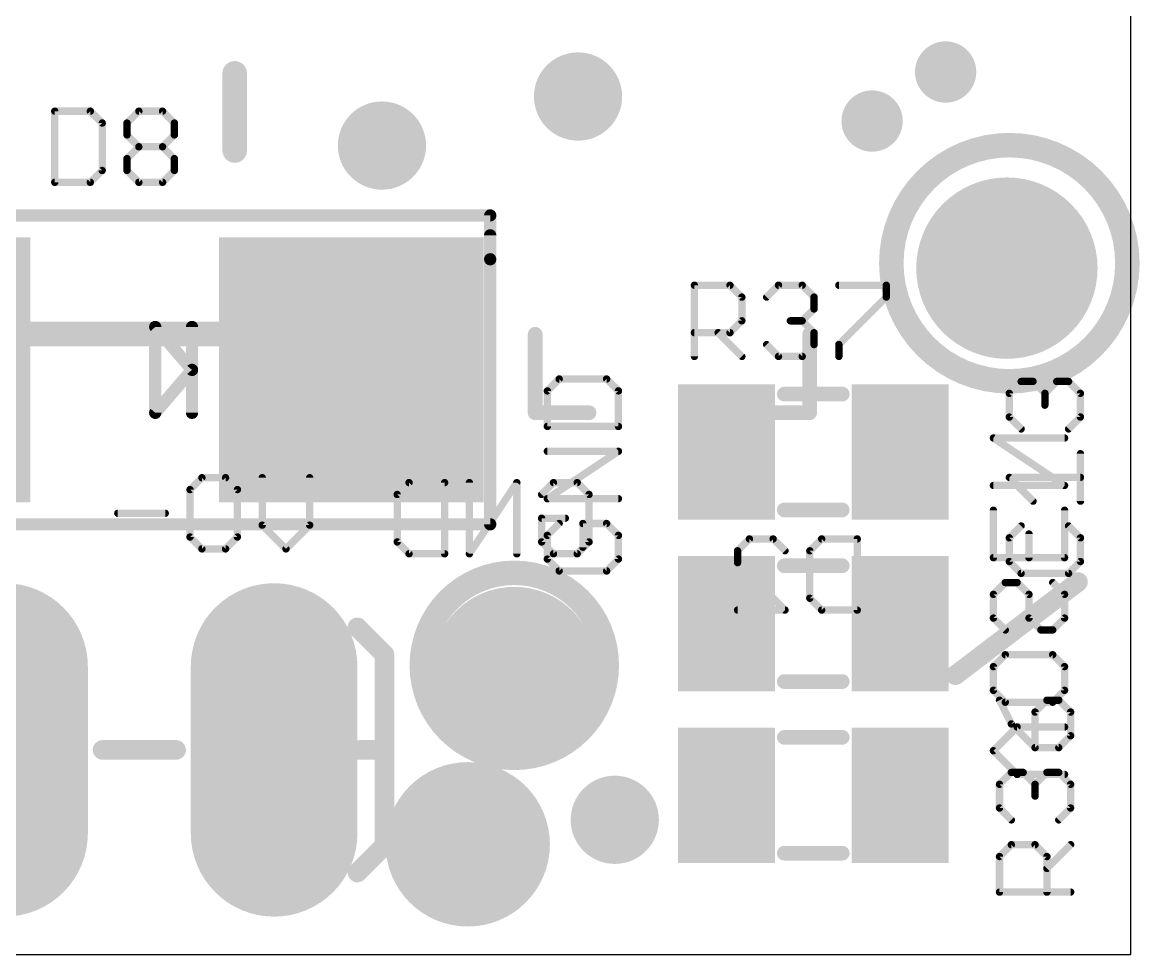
# Model space of a CAD drawing. Extents: x 0 to 96, y -11 to 42.
# Drawn here: x 17.86 to 29.44, y 0 to 9.66 of the extents above; entities that cross this region are included whole.
import ezdxf

# ---------------------------------------------------------------- set-up
doc = ezdxf.new("R2010")
doc.units = 0
for name, color, linetype in [('17', 82, 'CONTINUOUS'), ('18', 82, 'CONTINUOUS'), ('20', 7, 'CONTINUOUS'), ('21', 253, 'CONTINUOUS'), ('22', 253, 'CONTINUOUS'), ('29', 253, 'CONTINUOUS')]:
    doc.layers.add(name, color=color, linetype=linetype)

# ---------------------------------------------------------------- blocks, each defined once
blk = doc.blocks.new('RECT')
blk.add_solid([(-0.5, -0.5), (0.5, -0.5), (-0.5, 0.5), (0.5, 0.5)])
blk = doc.blocks.new('LONGP100')
at = {"const_width": 1}
blk.add_lwpolyline([(-0.5, 0), (0.5, 0)], dxfattribs=at)
at = {"const_width": 0.5}
for points in [[(-0.5, 0.25, 1), (-0.5, -0.25)], [(0.5, -0.25, 1), (0.5, 0.25)]]:
    blk.add_lwpolyline(points, format="xyb", dxfattribs=at)
blk = doc.blocks.new('ROUNDP')
at = {"const_width": 0.5}
blk.add_lwpolyline([(0, -0.25, 1), (0, 0.25, 1), (0, -0.25)], format="xyb", dxfattribs=at)
blk = doc.blocks.new('ROUNDV')
at = {"const_width": 0.5}
blk.add_lwpolyline([(0, -0.25, 1), (0, 0.25, 1), (0, -0.25)], format="xyb", dxfattribs=at)

msp = doc.modelspace()

# ---------------------------------------------------------------- linework, layer by layer
at = {"layer": '20'}
for p, q in [((29.35, 0), (29.35, 10)), ((0, 0), (29.35, 0))]:
    msp.add_line(p, q, dxfattribs=at)
at = {"layer": '21'}
for points, const_width in [([(18.1991, 8.7573, 1), (18.1991, 8.7192)], 0.0381), ([(18.2182, 8.7382, 1), (18.1801, 8.7382)], 0.0381), ([(18.5812, 8.7517, 1), (18.5542, 8.7248)], 0.0381), ([(18.5677, 8.7192, 1), (18.5677, 8.7573)], 0.0381), ([(19.0704, 8.7573, 1), (19.0704, 8.7192)], 0.0381), ([(19.0839, 8.7248, 1), (19.0569, 8.7517)], 0.0381), ([(19.3296, 8.7517, 1), (19.3027, 8.7248)], 0.0381), ([(19.3161, 8.7192, 1), (19.3161, 8.7573)], 0.0381), ([(18.7096, 8.6154, 1), (18.6715, 8.6154)], 0.0381), ([(18.6771, 8.6019, 1), (18.7041, 8.6288)], 0.0381), ([(18.9666, 8.6154, 1), (18.9285, 8.6154)], 0.0381), ([(18.934, 8.6288, 1), (18.961, 8.6019)], 0.0381), ([(19.4581, 8.6154, 1), (19.42, 8.6154)], 0.0381), ([(19.4255, 8.6019, 1), (19.4525, 8.6288)], 0.0381), ([(18.961, 8.506, 1), (18.934, 8.479)], 0.0381), ([(18.9285, 8.4925, 1), (18.9666, 8.4925)], 0.0381), ([(19.42, 8.4925, 1), (19.4581, 8.4925)], 0.0381), ([(19.4525, 8.479, 1), (19.4255, 8.506)], 0.0381), ([(19.0704, 8.3887, 1), (19.0704, 8.3506)], 0.0381), ([(19.0839, 8.3561, 1), (19.0569, 8.3831)], 0.0381), ([(19.0569, 8.3561, 1), (19.0839, 8.3831)], 0.0381), ([(19.3296, 8.3831, 1), (19.3027, 8.3561)], 0.0381), ([(19.3027, 8.3831, 1), (19.3296, 8.3561)], 0.0381), ([(19.3161, 8.3506, 1), (19.3161, 8.3887)], 0.0381), ([(18.9666, 8.2467, 1), (18.9285, 8.2467)], 0.0381), ([(18.934, 8.2602, 1), (18.961, 8.2333)], 0.0381), ([(19.4581, 8.2467, 1), (19.42, 8.2467)], 0.0381), ([(19.4255, 8.2333, 1), (19.4525, 8.2602)], 0.0381), ([(18.6715, 8.1239, 1), (18.7096, 8.1239)], 0.0381), ([(18.7041, 8.1104, 1), (18.6771, 8.1373)], 0.0381), ([(18.961, 8.1373, 1), (18.934, 8.1104)], 0.0381), ([(18.9285, 8.1239, 1), (18.9666, 8.1239)], 0.0381), ([(19.42, 8.1239, 1), (19.4581, 8.1239)], 0.0381), ([(19.4525, 8.1104, 1), (19.4255, 8.1373)], 0.0381), ([(18.1991, 8.0201, 1), (18.1991, 7.982)], 0.0381), ([(18.1801, 8.001, 1), (18.2182, 8.001)], 0.0381), ([(18.5542, 8.0145, 1), (18.5812, 7.9875)], 0.0381), ([(18.5677, 7.982, 1), (18.5677, 8.0201)], 0.0381), ([(19.0704, 8.0201, 1), (19.0704, 7.982)], 0.0381), ([(19.0569, 7.9875, 1), (19.0839, 8.0145)], 0.0381), ([(19.3027, 8.0145, 1), (19.3296, 7.9875)], 0.0381), ([(19.3161, 7.982, 1), (19.3161, 8.0201)], 0.0381), ([(22.7437, 7.6579, 1), (22.6803, 7.6579)], 0.0635), ([(22.712, 7.6262, 1), (22.712, 7.6897)], 0.0635), ([(22.7437, 7.4519, 1), (22.6803, 7.4519)], 0.0635), ([(22.7437, 7.2039, 1), (22.6803, 7.2039)], 0.0635), ([(22.6803, 7.2039, 1), (22.7437, 7.2039)], 0.0635), ([(22.6803, 7.2039, 1), (22.7437, 7.2039)], 0.0635), ([(24.8476, 6.9348, 1), (24.8095, 6.9348)], 0.0381), ([(24.8285, 6.9539, 1), (24.8285, 6.9158)], 0.0381), ([(25.2106, 6.9483, 1), (25.1836, 6.9214)], 0.0381), ([(25.1971, 6.9158, 1), (25.1971, 6.9539)], 0.0381), ([(25.6998, 6.9539, 1), (25.6998, 6.9158)], 0.0381), ([(25.7133, 6.9214, 1), (25.6863, 6.9483)], 0.0381), ([(25.959, 6.9483, 1), (25.9321, 6.9214)], 0.0381), ([(25.9455, 6.9158, 1), (25.9455, 6.9539)], 0.0381), ([(26.3253, 6.9539, 1), (26.3253, 6.9158)], 0.0381), ([(26.8359, 6.9348, 1), (26.7978, 6.9348)], 0.0381), ([(26.8168, 6.9158, 1), (26.8168, 6.9539)], 0.0381), ([(25.339, 6.812, 1), (25.3009, 6.812)], 0.0381), ([(25.3065, 6.7985, 1), (25.3335, 6.8254)], 0.0381), ([(25.5634, 6.8254, 1), (25.5904, 6.7985)], 0.0381), ([(26.0875, 6.812, 1), (26.0494, 6.812)], 0.0381), ([(26.0549, 6.7985, 1), (26.0819, 6.8254)], 0.0381), ([(26.8303, 6.7985, 1), (26.8033, 6.8254)], 0.0381), ([(26.0819, 6.6756, 1), (26.0549, 6.7026)], 0.0381), ([(26.7978, 6.812, 1), (26.8359, 6.812)], 0.0381), ([(25.3335, 6.5527, 1), (25.3065, 6.5797)], 0.0381), ([(25.8227, 6.5853, 1), (25.8227, 6.5472)], 0.0381), ([(25.959, 6.5797, 1), (25.9321, 6.5527)], 0.0381), ([(25.9455, 6.5472, 1), (25.9455, 6.5853)], 0.0381), ([(26.0494, 6.6891, 1), (26.0875, 6.6891)], 0.0381), ([(19.2646, 6.5231, 1), (19.2164, 6.4817)], 0.0635), ([(19.2722, 6.5024, 1), (19.2088, 6.5024)], 0.0635), ([(19.6532, 6.5024, 1), (19.5898, 6.5024)], 0.0635), ([(25.3009, 6.5662, 1), (25.339, 6.5662)], 0.0381), ([(25.9321, 6.5797, 1), (25.959, 6.5527)], 0.0381), ([(24.8285, 6.4624, 1), (24.8285, 6.4243)], 0.0381), ([(25.0877, 6.4568, 1), (25.0608, 6.4299)], 0.0381), ([(25.1836, 6.4568, 1), (25.2106, 6.4299)], 0.0381), ([(25.1971, 6.4243, 1), (25.1971, 6.4624)], 0.0381), ([(26.0875, 6.4433, 1), (26.0494, 6.4433)], 0.0381), ([(26.0549, 6.4299, 1), (26.0819, 6.4568)], 0.0381), ([(25.5904, 6.3339, 1), (25.5634, 6.307)], 0.0381), ([(26.0494, 6.3205, 1), (26.0875, 6.3205)], 0.0381), ([(26.0819, 6.307, 1), (26.0549, 6.3339)], 0.0381), ([(26.3444, 6.3205, 1), (26.3063, 6.3205)], 0.0381), ([(26.3119, 6.3339, 1), (26.3388, 6.307)], 0.0381), ([(24.8095, 6.1976, 1), (24.8476, 6.1976)], 0.0381), ([(25.3065, 6.1841, 1), (25.3335, 6.2111)], 0.0381), ([(25.6998, 6.2167, 1), (25.6998, 6.1786)], 0.0381), ([(25.6863, 6.1841, 1), (25.7133, 6.2111)], 0.0381), ([(25.9321, 6.2111, 1), (25.959, 6.1841)], 0.0381), ([(25.9455, 6.1786, 1), (25.9455, 6.2167)], 0.0381), ([(26.3063, 6.1976, 1), (26.3444, 6.1976)], 0.0381), ([(19.6456, 6.0372, 1), (19.5974, 6.0786)], 0.0635), ([(19.5974, 6.0372, 1), (19.6456, 6.0786)], 0.0635), ([(23.4267, 5.9825, 1), (23.4267, 5.9444)], 0.0381), ([(23.4402, 5.9499, 1), (23.4133, 5.9769)], 0.0381), ([(23.9317, 5.9769, 1), (23.9048, 5.9499)], 0.0381), ([(23.9182, 5.9444, 1), (23.9182, 5.9825)], 0.0381), ([(28.2146, 5.9571, 1), (28.2146, 5.919)], 0.0381), ([(28.2281, 5.9245, 1), (28.2012, 5.9515)], 0.0381), ([(28.351, 5.9515, 1), (28.324, 5.9245)], 0.0381), ([(28.3375, 5.919, 1), (28.3375, 5.9571)], 0.0381), ([(28.5833, 5.9571, 1), (28.5833, 5.919)], 0.0381), ([(28.5967, 5.9245, 1), (28.5698, 5.9515)], 0.0381), ([(28.7196, 5.9515, 1), (28.6927, 5.9245)], 0.0381), ([(28.7061, 5.919, 1), (28.7061, 5.9571)], 0.0381), ([(23.3229, 5.8405, 1), (23.2848, 5.8405)], 0.0381), ([(23.2904, 5.854, 1), (23.3173, 5.8271)], 0.0381), ([(24.0602, 5.8405, 1), (24.0221, 5.8405)], 0.0381), ([(24.0276, 5.8271, 1), (24.0546, 5.854)], 0.0381), ([(25.7604, 5.8451, 1), (25.7604, 5.7689)], 0.0762), ([(26.3604, 5.7689, 1), (26.3604, 5.8451)], 0.0762), ([(28.1108, 5.8151, 1), (28.0727, 5.8151)], 0.0381), ([(28.0783, 5.8286, 1), (28.1052, 5.8017)], 0.0381), ([(28.4794, 5.8151, 1), (28.4413, 5.8151)], 0.0381), ([(28.4469, 5.8286, 1), (28.4739, 5.8017)], 0.0381), ([(28.4469, 5.8017, 1), (28.4739, 5.8286)], 0.0381), ([(28.8481, 5.8151, 1), (28.81, 5.8151)], 0.0381), ([(28.8155, 5.8017, 1), (28.8425, 5.8286)], 0.0381), ([(28.4413, 5.6923, 1), (28.4794, 5.6923)], 0.0381), ([(19.2164, 5.6341, 1), (19.2646, 5.5927)], 0.0635), ([(19.2088, 5.6134, 1), (19.2722, 5.6134)], 0.0635), ([(19.5898, 5.6134, 1), (19.6532, 5.6134)], 0.0635), ([(28.1052, 5.5829, 1), (28.0783, 5.5559)], 0.0381), ([(28.0727, 5.5694, 1), (28.1108, 5.5694)], 0.0381), ([(28.81, 5.5694, 1), (28.8481, 5.5694)], 0.0381), ([(28.8425, 5.5559, 1), (28.8155, 5.5829)], 0.0381), ([(23.3039, 5.491, 1), (23.3039, 5.4529)], 0.0381), ([(23.2848, 5.4719, 1), (23.3229, 5.4719)], 0.0381), ([(24.0221, 5.4719, 1), (24.0602, 5.4719)], 0.0381), ([(24.0411, 5.4529, 1), (24.0411, 5.491)], 0.0381), ([(28.2012, 5.4331, 1), (28.2281, 5.46)], 0.0381), ([(28.6927, 5.46, 1), (28.7196, 5.4331)], 0.0381), ([(23.3039, 5.234, 1), (23.3039, 5.1959)], 0.0381), ([(24.0517, 5.1991, 1), (24.0305, 5.2309)], 0.0381), ([(24.0411, 5.1959, 1), (24.0411, 5.234)], 0.0381), ([(28.8481, 5.1896, 1), (28.81, 5.1896)], 0.0381), ([(28.0918, 4.9629, 1), (28.0918, 4.9248)], 0.0381), ([(28.1052, 4.9573, 1), (28.0783, 4.9304)], 0.0381), ([(28.829, 4.9248, 1), (28.829, 4.9629)], 0.0381), ([(23.3039, 4.7426, 1), (23.3039, 4.7045)], 0.0381), ([(23.2933, 4.7394, 1), (23.3144, 4.7077)], 0.0381), ([(24.0411, 4.7045, 1), (24.0411, 4.7426)], 0.0381), ([(25.7604, 4.6451, 1), (25.7604, 4.5689)], 0.0762), ([(26.3604, 4.5689, 1), (26.3604, 4.6451)], 0.0762), ([(28.324, 4.6846, 1), (28.351, 4.7116)], 0.0381), ([(28.81, 4.6981, 1), (28.8481, 4.6981)], 0.0381), ([(22.712, 4.4262, 1), (22.712, 4.4897)], 0.0635), ([(22.6803, 4.4579, 1), (22.7437, 4.4579)], 0.0635), ([(23.4402, 4.4531, 1), (23.4133, 4.4801)], 0.0381), ([(23.6915, 4.4666, 1), (23.6534, 4.4666)], 0.0381), ([(23.6725, 4.4856, 1), (23.6725, 4.4475)], 0.0381), ([(23.9317, 4.4801, 1), (23.9048, 4.4531)], 0.0381), ([(23.9182, 4.4475, 1), (23.9182, 4.4856)], 0.0381), ([(28.2281, 4.4277, 1), (28.2012, 4.4547)], 0.0381), ([(28.7196, 4.4547, 1), (28.6927, 4.4277)], 0.0381), ([(23.2904, 4.3572, 1), (23.3173, 4.3302)], 0.0381), ([(23.3229, 4.3437, 1), (23.2848, 4.3437)], 0.0381), ([(24.0602, 4.3437, 1), (24.0221, 4.3437)], 0.0381), ([(24.0276, 4.3302, 1), (24.0546, 4.3572)], 0.0381), ([(28.0783, 4.3318, 1), (28.1052, 4.3048)], 0.0381), ([(28.1108, 4.3183, 1), (28.0727, 4.3183)], 0.0381), ([(28.8481, 4.3183, 1), (28.81, 4.3183)], 0.0381), ([(28.8155, 4.3048, 1), (28.8425, 4.3318)], 0.0381), ([(23.6534, 4.2208, 1), (23.6915, 4.2208)], 0.0381), ([(23.3173, 4.1114, 1), (23.2904, 4.0845)], 0.0381), ([(23.2848, 4.098, 1), (23.3229, 4.098)], 0.0381), ([(24.0221, 4.098, 1), (24.0602, 4.098)], 0.0381), ([(24.0546, 4.0845, 1), (24.0276, 4.1114)], 0.0381), ([(25.7604, 4.0671, 1), (25.7604, 3.9909)], 0.0762), ([(26.3604, 3.9909, 1), (26.3604, 4.0671)], 0.0762), ([(28.1052, 4.086, 1), (28.0783, 4.0591)], 0.0381), ([(28.0727, 4.0726, 1), (28.1108, 4.0726)], 0.0381), ([(28.81, 4.0726, 1), (28.8481, 4.0726)], 0.0381), ([(28.8425, 4.0591, 1), (28.8155, 4.086)], 0.0381), ([(23.4267, 3.9942, 1), (23.4267, 3.9561)], 0.0381), ([(23.4133, 3.9616, 1), (23.4402, 3.9886)], 0.0381), ([(23.9048, 3.9886, 1), (23.9317, 3.9616)], 0.0381), ([(23.9182, 3.9561, 1), (23.9182, 3.9942)], 0.0381), ([(28.2146, 3.9688, 1), (28.2146, 3.9306)], 0.0381), ([(28.2012, 3.9362, 1), (28.2281, 3.9632)], 0.0381), ([(28.6927, 3.9632, 1), (28.7196, 3.9362)], 0.0381), ([(28.7061, 3.9306, 1), (28.7061, 3.9688)], 0.0381), ([(28.8343, 3.8204, 1), (28.7729, 3.9012)], 0.1016), ([(21.3719, 3.4268, 1), (21.3001, 3.355)], 0.1016), ([(21.6662, 3.1115, 1), (21.5646, 3.1115)], 0.1016), ([(21.5795, 3.0756, 1), (21.6513, 3.1474)], 0.1016), ([(25.7604, 2.8671, 1), (25.7604, 2.7909)], 0.0762), ([(26.3604, 2.7909, 1), (26.3604, 2.8671)], 0.0762), ([(27.5029, 2.936, 1), (27.5643, 2.8552)], 0.1016), ([(28.0072, 2.6445, 1), (27.9731, 2.6275)], 0.0381), ([(28.4817, 2.6551, 1), (28.4817, 2.617)], 0.0381), ([(28.4951, 2.6225, 1), (28.4682, 2.6495)], 0.0381), ([(28.618, 2.6495, 1), (28.5911, 2.6225)], 0.0381), ([(28.6045, 2.617, 1), (28.6045, 2.6551)], 0.0381), ([(28.3778, 2.5131, 1), (28.3397, 2.5131)], 0.0381), ([(28.7465, 2.5131, 1), (28.7084, 2.5131)], 0.0381), ([(28.3453, 2.5266, 1), (28.3723, 2.4997)], 0.0381), ([(28.7139, 2.4997, 1), (28.7409, 2.5266)], 0.0381), ([(25.7604, 2.2891, 1), (25.7604, 2.2129)], 0.0762), ([(26.3604, 2.2129, 1), (26.3604, 2.2891)], 0.0762), ([(28.1265, 2.4037, 1), (28.0996, 2.3768)], 0.0381), ([(28.096, 2.3818, 1), (28.1301, 2.3988)], 0.0381), ([(18.6944, 2.1717, 1), (18.6944, 2.0701)], 0.1016), ([(19.4564, 2.0701, 1), (19.4564, 2.1717)], 0.1016), ([(21.3614, 2.1717, 1), (21.3614, 2.0701)], 0.1016), ([(21.6662, 2.1209, 1), (21.5646, 2.1209)], 0.1016), ([(21.6154, 2.0701, 1), (21.6154, 2.1717)], 0.1016), ([(28.7084, 2.2674, 1), (28.7465, 2.2674)], 0.0381), ([(28.7409, 2.2539, 1), (28.7139, 2.2809)], 0.0381), ([(21.5646, 2.1209, 1), (21.6662, 2.1209)], 0.1016), ([(28.3588, 2.1636, 1), (28.3588, 2.1255)], 0.0381), ([(28.3397, 2.1445, 1), (28.3778, 2.1445)], 0.0381), ([(28.3453, 2.1311, 1), (28.3723, 2.158)], 0.0381), ([(28.5911, 2.158, 1), (28.618, 2.1311)], 0.0381), ([(28.6045, 2.1255, 1), (28.6045, 2.1636)], 0.0381), ([(28.113, 1.9067, 1), (28.113, 1.8686)], 0.0381), ([(28.1265, 1.8741, 1), (28.0996, 1.9011)], 0.0381), ([(28.2494, 1.9011, 1), (28.2224, 1.8741)], 0.0381), ([(28.2359, 1.8686, 1), (28.2359, 1.9067)], 0.0381), ([(28.4817, 1.9067, 1), (28.4817, 1.8686)], 0.0381), ([(28.4951, 1.8741, 1), (28.4682, 1.9011)], 0.0381), ([(28.618, 1.9011, 1), (28.5911, 1.8741)], 0.0381), ([(28.6045, 1.8686, 1), (28.6045, 1.9067)], 0.0381), ([(28.0092, 1.7647, 1), (27.9711, 1.7647)], 0.0381), ([(27.9767, 1.7782, 1), (28.0036, 1.7513)], 0.0381), ([(28.3778, 1.7647, 1), (28.3397, 1.7647)], 0.0381), ([(28.3453, 1.7782, 1), (28.3723, 1.7513)], 0.0381), ([(28.3453, 1.7513, 1), (28.3723, 1.7782)], 0.0381), ([(28.7465, 1.7647, 1), (28.7084, 1.7647)], 0.0381), ([(28.7139, 1.7513, 1), (28.7409, 1.7782)], 0.0381), ([(28.3397, 1.6419, 1), (28.3778, 1.6419)], 0.0381), ([(28.0036, 1.5325, 1), (27.9767, 1.5055)], 0.0381), ([(27.9711, 1.519, 1), (28.0092, 1.519)], 0.0381), ([(28.7084, 1.519, 1), (28.7465, 1.519)], 0.0381), ([(28.7409, 1.5055, 1), (28.7139, 1.5325)], 0.0381), ([(28.0996, 1.3826, 1), (28.1265, 1.4096)], 0.0381), ([(28.5911, 1.4096, 1), (28.618, 1.3826)], 0.0381), ([(21.5646, 1.1303, 1), (21.6662, 1.1303)], 0.1016), ([(21.6513, 1.0944, 1), (21.5795, 1.1662)], 0.1016), ([(28.113, 1.1582, 1), (28.113, 1.1201)], 0.0381), ([(28.1265, 1.1257, 1), (28.0996, 1.1527)], 0.0381), ([(28.3723, 1.1527, 1), (28.3453, 1.1257)], 0.0381), ([(28.3588, 1.1201, 1), (28.3588, 1.1582)], 0.0381), ([(28.7409, 1.1257, 1), (28.7139, 1.1527)], 0.0381), ([(25.7604, 1.0891, 1), (25.7604, 1.0129)], 0.0762), ([(26.3604, 1.0129, 1), (26.3604, 1.0891)], 0.0762), ([(28.0092, 1.0163, 1), (27.9711, 1.0163)], 0.0381), ([(27.9767, 1.0298, 1), (28.0036, 1.0028)], 0.0381), ([(28.5007, 1.0163, 1), (28.4626, 1.0163)], 0.0381), ([(28.4682, 1.0028, 1), (28.4951, 1.0298)], 0.0381), ([(21.3001, 0.8868, 1), (21.3719, 0.815)], 0.1016), ([(28.4682, 0.9069, 1), (28.4951, 0.88)], 0.0381), ([(27.9711, 0.6477, 1), (28.0092, 0.6477)], 0.0381), ([(27.9902, 0.6668, 1), (27.9902, 0.6287)], 0.0381), ([(28.4626, 0.6477, 1), (28.5007, 0.6477)], 0.0381), ([(28.7274, 0.6287, 1), (28.7274, 0.6668)], 0.0381)]:
    msp.add_lwpolyline(points, format="xyb", dxfattribs=dict(at, const_width=const_width))
for points, const_width in [([(18.1991, 8.7382), (18.1991, 8.001)], 0.0762), ([(18.5677, 8.7382), (18.1991, 8.7382)], 0.0762), ([(18.6906, 8.6154), (18.5677, 8.7382)], 0.0762), ([(18.9475, 8.6154), (19.0704, 8.7382)], 0.0762), ([(19.0704, 8.7382), (19.3161, 8.7382)], 0.0762), ([(19.3161, 8.7382), (19.439, 8.6154)], 0.0762), ([(18.6906, 8.1239), (18.6906, 8.6154)], 0.0762), ([(18.9475, 8.4925), (18.9475, 8.6154)], 0.0762), ([(19.439, 8.6154), (19.439, 8.4925)], 0.0762), ([(19.0704, 8.3696), (18.9475, 8.4925)], 0.0762), ([(19.439, 8.4925), (19.3161, 8.3696)], 0.0762), ([(18.9475, 8.2467), (19.0704, 8.3696)], 0.0762), ([(19.0704, 8.3696), (19.3161, 8.3696)], 0.0762), ([(19.3161, 8.3696), (19.439, 8.2467)], 0.0762), ([(18.9475, 8.1239), (18.9475, 8.2467)], 0.0762), ([(19.439, 8.2467), (19.439, 8.1239)], 0.0762), ([(18.5677, 8.001), (18.6906, 8.1239)], 0.0762), ([(19.0704, 8.001), (18.9475, 8.1239)], 0.0762), ([(19.439, 8.1239), (19.3161, 8.001)], 0.0762), ([(18.1991, 8.001), (18.5677, 8.001)], 0.0762), ([(19.3161, 8.001), (19.0704, 8.001)], 0.0762), ([(15.107, 7.6579), (22.712, 7.6579)], 0.127), ([(22.712, 7.6579), (22.712, 7.2039)], 0.127), ([(22.712, 7.4519), (22.712, 7.2039)], 0.127), ([(22.712, 7.2039), (22.712, 4.4579)], 0.127), ([(24.8285, 6.1976), (24.8285, 6.9348)], 0.0762), ([(24.8285, 6.9348), (25.1971, 6.9348)], 0.0762), ([(25.1971, 6.9348), (25.32, 6.812)], 0.0762), ([(25.5769, 6.812), (25.6998, 6.9348)], 0.0762), ([(25.6998, 6.9348), (25.9455, 6.9348)], 0.0762), ([(25.9455, 6.9348), (26.0684, 6.812)], 0.0762), ([(26.3253, 6.9348), (26.8168, 6.9348)], 0.0762), ([(26.8168, 6.9348), (26.8168, 6.812)], 0.0762), ([(25.32, 6.812), (25.32, 6.5662)], 0.0762), ([(26.0684, 6.812), (26.0684, 6.6891)], 0.0762), ([(26.8168, 6.812), (26.3253, 6.3205)], 0.0762), ([(26.0684, 6.6891), (25.9455, 6.5662)], 0.0762), ([(25.32, 6.5662), (25.1971, 6.4433)], 0.0762), ([(25.9455, 6.5662), (25.8227, 6.5662)], 0.0762), ([(25.9455, 6.5662), (26.0684, 6.4433)], 0.0762), ([(19.2405, 6.5024), (19.2405, 5.6134)], 0.127), ([(19.6215, 6.0579), (19.2405, 6.5024)], 0.127), ([(19.6215, 6.5024), (19.6215, 5.6134)], 0.127), ([(25.1971, 6.4433), (24.8285, 6.4433)], 0.0762), ([(25.0742, 6.4433), (25.32, 6.1976)], 0.0762), ([(26.0684, 6.4433), (26.0684, 6.3205)], 0.0762), ([(25.6998, 6.1976), (25.5769, 6.3205)], 0.0762), ([(26.0684, 6.3205), (25.9455, 6.1976)], 0.0762), ([(26.3253, 6.3205), (26.3253, 6.1976)], 0.0762), ([(25.9455, 6.1976), (25.6998, 6.1976)], 0.0762), ([(19.2405, 5.6134), (19.6215, 6.0579)], 0.127), ([(23.4267, 5.9634), (23.3039, 5.8405)], 0.0762), ([(23.9182, 5.9634), (23.4267, 5.9634)], 0.0762), ([(24.0411, 5.8405), (23.9182, 5.9634)], 0.0762), ([(28.0918, 5.8151), (28.2146, 5.938)], 0.0762), ([(28.2146, 5.938), (28.3375, 5.938)], 0.0762), ([(28.3375, 5.938), (28.4604, 5.8151)], 0.0762), ([(28.4604, 5.8151), (28.5833, 5.938)], 0.0762), ([(28.5833, 5.938), (28.7061, 5.938)], 0.0762), ([(28.7061, 5.938), (28.829, 5.8151)], 0.0762), ([(23.3039, 5.8405), (23.3039, 5.4719)], 0.0762), ([(24.0411, 5.4719), (24.0411, 5.8405)], 0.0762), ([(25.7604, 5.807), (26.3604, 5.807)], 0.1524), ([(28.0918, 5.5694), (28.0918, 5.8151)], 0.0762), ([(28.4604, 5.8151), (28.4604, 5.6923)], 0.0762), ([(28.829, 5.8151), (28.829, 5.5694)], 0.0762), ([(28.2146, 5.4465), (28.0918, 5.5694)], 0.0762), ([(28.829, 5.5694), (28.7061, 5.4465)], 0.0762), ([(23.3039, 5.4719), (24.0411, 5.4719)], 0.0762), ([(23.3039, 4.7235), (24.0411, 5.215)], 0.0762), ([(24.0411, 5.215), (23.3039, 5.215)], 0.0762), ([(28.829, 4.6981), (28.829, 5.1896)], 0.0762), ([(28.3375, 4.6981), (28.0918, 4.9439)], 0.0762), ([(28.0918, 4.9439), (28.829, 4.9439)], 0.0762), ([(24.0411, 4.7235), (23.3039, 4.7235)], 0.0762), ([(25.7604, 4.607), (26.3604, 4.607)], 0.1524), ([(22.712, 4.4579), (15.107, 4.4579)], 0.127), ([(23.4267, 4.4666), (23.3039, 4.3437)], 0.0762), ([(23.9182, 4.4666), (23.6725, 4.4666)], 0.0762), ([(23.6725, 4.4666), (23.6725, 4.2208)], 0.0762), ([(24.0411, 4.3437), (23.9182, 4.4666)], 0.0762), ([(28.2146, 4.4412), (28.0918, 4.3183)], 0.0762), ([(28.829, 4.3183), (28.7061, 4.4412)], 0.0762), ([(23.3039, 4.3437), (23.3039, 4.098)], 0.0762), ([(24.0411, 4.098), (24.0411, 4.3437)], 0.0762), ([(28.0918, 4.3183), (28.0918, 4.0726)], 0.0762), ([(28.829, 4.0726), (28.829, 4.3183)], 0.0762), ([(23.3039, 4.098), (23.4267, 3.9751)], 0.0762), ([(23.9182, 3.9751), (24.0411, 4.098)], 0.0762), ([(25.7604, 4.029), (26.3604, 4.029)], 0.1524), ([(28.0918, 4.0726), (28.2146, 3.9497)], 0.0762), ([(28.7061, 3.9497), (28.829, 4.0726)], 0.0762), ([(23.4267, 3.9751), (23.9182, 3.9751)], 0.0762), ([(28.8036, 3.8608), (27.5336, 2.8956)], 0.2032), ([(28.2146, 3.9497), (28.7061, 3.9497)], 0.0762), ([(21.6154, 3.1115), (21.336, 3.3909)], 0.2032), ([(21.6154, 2.1209), (21.6154, 3.1115)], 0.2032), ([(25.7604, 2.829), (26.3604, 2.829)], 0.1524), ([(27.9902, 2.636), (28.113, 2.3903)], 0.0762), ([(28.4817, 2.636), (28.3588, 2.5131)], 0.0762), ([(28.6045, 2.636), (28.4817, 2.636)], 0.0762), ([(28.7274, 2.5131), (28.6045, 2.636)], 0.0762), ([(28.3588, 2.5131), (28.3588, 2.1445)], 0.0762), ([(28.7274, 2.2674), (28.7274, 2.5131)], 0.0762), ([(26.3604, 2.251), (25.7604, 2.251)], 0.1524), ([(28.113, 2.3903), (28.3588, 2.1445)], 0.0762), ([(19.4564, 2.1209), (18.6944, 2.1209)], 0.2032), ([(21.6154, 2.1209), (21.3614, 2.1209)], 0.2032), ([(21.6154, 2.1209), (21.6154, 1.1303)], 0.2032), ([(28.6045, 2.1445), (28.7274, 2.2674)], 0.0762), ([(28.3588, 2.1445), (28.6045, 2.1445)], 0.0762), ([(27.9902, 1.7647), (28.113, 1.8876)], 0.0762), ([(28.113, 1.8876), (28.2359, 1.8876)], 0.0762), ([(28.2359, 1.8876), (28.3588, 1.7647)], 0.0762), ([(28.3588, 1.7647), (28.4817, 1.8876)], 0.0762), ([(28.4817, 1.8876), (28.6045, 1.8876)], 0.0762), ([(28.6045, 1.8876), (28.7274, 1.7647)], 0.0762), ([(27.9902, 1.519), (27.9902, 1.7647)], 0.0762), ([(28.3588, 1.7647), (28.3588, 1.6419)], 0.0762), ([(28.7274, 1.7647), (28.7274, 1.519)], 0.0762), ([(28.113, 1.3961), (27.9902, 1.519)], 0.0762), ([(28.7274, 1.519), (28.6045, 1.3961)], 0.0762), ([(21.6154, 1.1303), (21.336, 0.8509)], 0.2032), ([(27.9902, 1.0163), (28.113, 1.1392)], 0.0762), ([(28.113, 1.1392), (28.3588, 1.1392)], 0.0762), ([(28.3588, 1.1392), (28.4817, 1.0163)], 0.0762), ([(28.4817, 0.8934), (28.7274, 1.1392)], 0.0762), ([(26.3604, 1.051), (25.7604, 1.051)], 0.1524), ([(27.9902, 0.6477), (27.9902, 1.0163)], 0.0762), ([(28.4817, 1.0163), (28.4817, 0.6477)], 0.0762), ([(28.7274, 0.6477), (27.9902, 0.6477)], 0.0762)]:
    msp.add_lwpolyline(points, dxfattribs=dict(at, const_width=const_width))
at = {"layer": '22'}
for points, const_width in [([(20.064, 8.33), (20.064, 9.13)], 0.254), ([(20.064, 6.43), (20.064, 6.83)], 0.254), ([(16.564, 6.43), (20.064, 6.43)], 0.254), ([(23.1777, 6.4265), (23.1777, 5.6137)], 0.1524), ([(26.0225, 5.6137), (26.0225, 6.4265)], 0.1524), ([(23.1777, 5.6137), (23.7365, 5.6137)], 0.1524), ([(25.4637, 5.6137), (26.0225, 5.6137)], 0.1524), ([(28.6645, 4.8606), (27.9273, 5.352)], 0.0762), ([(27.9273, 5.352), (28.6645, 5.352)], 0.0762), ([(19.6008, 4.8181), (19.7237, 4.9409)], 0.0762), ([(19.7237, 4.9409), (19.9694, 4.9409)], 0.0762), ([(19.9694, 4.9409), (20.0923, 4.8181)], 0.0762), ([(20.3492, 4.4494), (20.3492, 4.9409)], 0.0762), ([(20.8407, 4.9409), (20.8407, 4.4494)], 0.0762), ([(21.748, 4.7673), (21.8709, 4.8901)], 0.0762), ([(21.8709, 4.8901), (22.2395, 4.8901)], 0.0762), ([(22.2395, 4.8901), (22.2395, 4.1529)], 0.0762), ([(22.9879, 4.8901), (22.4964, 4.1529)], 0.0762), ([(22.4964, 4.1529), (22.4964, 4.8901)], 0.0762), ([(22.9879, 4.1529), (22.9879, 4.8901)], 0.0762), ([(23.2448, 4.7673), (23.3677, 4.8901)], 0.0762), ([(23.3677, 4.8901), (23.6134, 4.8901)], 0.0762), ([(23.6134, 4.8901), (23.7363, 4.7673)], 0.0762), ([(27.9273, 4.8606), (28.6645, 4.8606)], 0.0762), ([(19.6008, 4.3266), (19.6008, 4.8181)], 0.0762), ([(20.0923, 4.8181), (20.0923, 4.3266)], 0.0762), ([(21.748, 4.2758), (21.748, 4.7673)], 0.0762), ([(23.7363, 4.7673), (23.7363, 4.2758)], 0.0762), ([(27.9273, 4.1121), (27.9273, 4.6036)], 0.0762), ([(28.6645, 4.6036), (28.6645, 4.1121)], 0.0762), ([(19.3439, 4.5723), (18.8524, 4.5723)], 0.0762), ([(23.2448, 4.2758), (23.2448, 4.5215)], 0.0762), ([(23.2448, 4.5215), (23.4906, 4.5215)], 0.0762), ([(20.595, 4.2037), (20.3492, 4.4494)], 0.0762), ([(20.8407, 4.4494), (20.595, 4.2037)], 0.0762), ([(19.7237, 4.2037), (19.6008, 4.3266)], 0.0762), ([(20.0923, 4.3266), (19.9694, 4.2037)], 0.0762), ([(21.8709, 4.1529), (21.748, 4.2758)], 0.0762), ([(23.3677, 4.1529), (23.2448, 4.2758)], 0.0762), ([(23.7363, 4.2758), (23.6134, 4.1529)], 0.0762), ([(25.2757, 4.1838), (25.3986, 4.3066)], 0.0762), ([(25.3986, 4.3066), (25.6443, 4.3066)], 0.0762), ([(25.6443, 4.3066), (25.7672, 4.1838)], 0.0762), ([(26.0241, 4.1838), (26.147, 4.3066)], 0.0762), ([(26.147, 4.3066), (26.5156, 4.3066)], 0.0762), ([(26.5156, 4.3066), (26.5156, 3.5694)], 0.0762), ([(28.2959, 4.1121), (28.2959, 4.3579)], 0.0762), ([(19.9694, 4.2037), (19.7237, 4.2037)], 0.0762), ([(22.2395, 4.1529), (21.8709, 4.1529)], 0.0762), ([(23.6134, 4.1529), (23.3677, 4.1529)], 0.0762), ([(25.2757, 4.0609), (25.2757, 4.1838)], 0.0762), ([(26.0241, 3.6923), (26.0241, 4.1838)], 0.0762), ([(25.7672, 3.5694), (25.2757, 4.0609)], 0.0762), ([(28.6645, 4.1121), (27.9273, 4.1121)], 0.0762), ([(28.0502, 3.8552), (27.9273, 3.7323)], 0.0762), ([(28.173, 3.8552), (28.0502, 3.8552)], 0.0762), ([(28.2959, 3.7323), (28.173, 3.8552)], 0.0762), ([(28.5417, 3.8552), (28.6645, 3.7323)], 0.0762), ([(26.147, 3.5694), (26.0241, 3.6923)], 0.0762), ([(27.9273, 3.7323), (27.9273, 3.4866)], 0.0762), ([(28.2959, 3.4866), (28.2959, 3.7323)], 0.0762), ([(28.6645, 3.7323), (28.6645, 3.4866)], 0.0762), ([(25.2757, 3.5694), (25.7672, 3.5694)], 0.0762), ([(26.5156, 3.5694), (26.147, 3.5694)], 0.0762), ([(27.9273, 3.4866), (28.0502, 3.3637)], 0.0762), ([(28.4188, 3.3637), (28.2959, 3.4866)], 0.0762), ([(28.6645, 3.4866), (28.5417, 3.3637)], 0.0762), ([(28.5417, 3.3637), (28.4188, 3.3637)], 0.0762), ([(27.9273, 2.9839), (28.0502, 3.1068)], 0.0762), ([(28.0502, 3.1068), (28.5417, 3.1068)], 0.0762), ([(28.5417, 3.1068), (28.6645, 2.9839)], 0.0762), ([(27.9273, 2.7382), (27.9273, 2.9839)], 0.0762), ([(28.6645, 2.9839), (28.6645, 2.7382)], 0.0762), ([(28.0502, 2.6153), (27.9273, 2.7382)], 0.0762), ([(28.6645, 2.7382), (28.5417, 2.6153)], 0.0762), ([(28.5417, 2.6153), (28.0502, 2.6153)], 0.0762), ([(27.9273, 2.1126), (28.173, 2.3584)], 0.0762), ([(28.173, 2.3584), (28.6645, 2.3584)], 0.0762), ([(28.173, 1.8669), (27.9273, 2.1126)], 0.0762), ([(28.6645, 1.8669), (28.173, 1.8669)], 0.0762)]:
    msp.add_lwpolyline(points, dxfattribs=dict(at, const_width=const_width))
for points, const_width in [([(20.1275, 9.13, 1), (20.0005, 9.13)], 0.127), ([(28.0924, 5.9394, 1), (28.0924, 8.3862, 1), (28.0924, 5.9394)], 0.254), ([(20.0005, 8.33, 1), (20.1275, 8.33)], 0.127), ([(20.1275, 6.83, 1), (20.0005, 6.83)], 0.127), ([(20.0005, 6.43, 1), (20.1275, 6.43)], 0.127), ([(20.064, 6.3665, 1), (20.064, 6.4935)], 0.127), ([(23.2158, 6.4265, 1), (23.1396, 6.4265)], 0.0762), ([(26.0606, 6.4265, 1), (25.9844, 6.4265)], 0.0762), ([(23.1777, 5.6518, 1), (23.1777, 5.5756)], 0.0762), ([(23.7365, 5.5756, 1), (23.7365, 5.6518)], 0.0762), ([(25.4637, 5.6518, 1), (25.4637, 5.5756)], 0.0762), ([(26.0225, 5.5756, 1), (26.0225, 5.6518)], 0.0762), ([(23.1396, 5.6137, 1), (23.2158, 5.6137)], 0.0762), ([(25.9844, 5.6137, 1), (26.0606, 5.6137)], 0.0762), ([(27.9379, 5.3679, 1), (27.9167, 5.3362)], 0.0381), ([(27.9273, 5.3711, 1), (27.9273, 5.333)], 0.0381), ([(28.6645, 5.333, 1), (28.6645, 5.3711)], 0.0381), ([(19.7237, 4.96, 1), (19.7237, 4.9219)], 0.0381), ([(19.7371, 4.9275, 1), (19.7102, 4.9544)], 0.0381), ([(19.9829, 4.9544, 1), (19.9559, 4.9275)], 0.0381), ([(19.9694, 4.9219, 1), (19.9694, 4.96)], 0.0381), ([(20.3683, 4.9409, 1), (20.3302, 4.9409)], 0.0381), ([(20.8598, 4.9409, 1), (20.8217, 4.9409)], 0.0381), ([(21.8709, 4.9092, 1), (21.8709, 4.8711)], 0.0381), ([(21.8843, 4.8767, 1), (21.8574, 4.9036)], 0.0381), ([(22.2585, 4.8901, 1), (22.2204, 4.8901)], 0.0381), ([(22.2395, 4.8711, 1), (22.2395, 4.9092)], 0.0381), ([(22.5155, 4.8901, 1), (22.4774, 4.8901)], 0.0381), ([(23.0069, 4.8901, 1), (22.9688, 4.8901)], 0.0381), ([(23.0037, 4.8796, 1), (22.972, 4.9007)], 0.0381), ([(23.3677, 4.9092, 1), (23.3677, 4.8711)], 0.0381), ([(23.3812, 4.8767, 1), (23.3542, 4.9036)], 0.0381), ([(23.6269, 4.9036, 1), (23.6, 4.8767)], 0.0381), ([(23.6134, 4.8711, 1), (23.6134, 4.9092)], 0.0381), ([(27.9273, 4.8796, 1), (27.9273, 4.8415)], 0.0381), ([(28.654, 4.8447, 1), (28.6751, 4.8764)], 0.0381), ([(28.6645, 4.8415, 1), (28.6645, 4.8796)], 0.0381), ([(19.6198, 4.8181, 1), (19.5817, 4.8181)], 0.0381), ([(19.5873, 4.8315, 1), (19.6143, 4.8046)], 0.0381), ([(20.1113, 4.8181, 1), (20.0732, 4.8181)], 0.0381), ([(20.0788, 4.8046, 1), (20.1058, 4.8315)], 0.0381), ([(21.767, 4.7673, 1), (21.7289, 4.7673)], 0.0381), ([(21.7345, 4.7807, 1), (21.7615, 4.7538)], 0.0381), ([(23.2313, 4.7807, 1), (23.2583, 4.7538)], 0.0381), ([(23.7553, 4.7673, 1), (23.7172, 4.7673)], 0.0381), ([(23.7228, 4.7538, 1), (23.7498, 4.7807)], 0.0381), ([(27.9464, 4.6036, 1), (27.9083, 4.6036)], 0.0381), ([(28.6836, 4.6036, 1), (28.6455, 4.6036)], 0.0381), ([(18.8524, 4.5914, 1), (18.8524, 4.5533)], 0.0381), ([(19.3439, 4.5533, 1), (19.3439, 4.5914)], 0.0381), ([(23.2448, 4.5406, 1), (23.2448, 4.5025)], 0.0381), ([(23.2639, 4.5215, 1), (23.2258, 4.5215)], 0.0381), ([(23.4906, 4.5025, 1), (23.4906, 4.5406)], 0.0381), ([(20.3627, 4.4629, 1), (20.3357, 4.436)], 0.0381), ([(20.3302, 4.4494, 1), (20.3683, 4.4494)], 0.0381), ([(20.8217, 4.4494, 1), (20.8598, 4.4494)], 0.0381), ([(20.8542, 4.436, 1), (20.8272, 4.4629)], 0.0381), ([(19.6143, 4.34, 1), (19.5873, 4.3131)], 0.0381), ([(19.5817, 4.3266, 1), (19.6198, 4.3266)], 0.0381), ([(20.0732, 4.3266, 1), (20.1113, 4.3266)], 0.0381), ([(20.1058, 4.3131, 1), (20.0788, 4.34)], 0.0381), ([(21.7289, 4.2758, 1), (21.767, 4.2758)], 0.0381), ([(21.7615, 4.2892, 1), (21.7345, 4.2623)], 0.0381), ([(23.2583, 4.2892, 1), (23.2313, 4.2623)], 0.0381), ([(23.2258, 4.2758, 1), (23.2639, 4.2758)], 0.0381), ([(23.7172, 4.2758, 1), (23.7553, 4.2758)], 0.0381), ([(23.7498, 4.2623, 1), (23.7228, 4.2892)], 0.0381), ([(25.3986, 4.3257, 1), (25.3986, 4.2876)], 0.0381), ([(25.4121, 4.2932, 1), (25.3851, 4.3201)], 0.0381), ([(25.6578, 4.3201, 1), (25.6309, 4.2932)], 0.0381), ([(25.6443, 4.2876, 1), (25.6443, 4.3257)], 0.0381), ([(26.147, 4.3257, 1), (26.147, 4.2876)], 0.0381), ([(26.1605, 4.2932, 1), (26.1335, 4.3201)], 0.0381), ([(26.5347, 4.3066, 1), (26.4966, 4.3066)], 0.0381), ([(26.5156, 4.2876, 1), (26.5156, 4.3257)], 0.0381), ([(28.315, 4.3579, 1), (28.2769, 4.3579)], 0.0381), ([(19.7237, 4.2228, 1), (19.7237, 4.1847)], 0.0381), ([(19.7102, 4.1902, 1), (19.7371, 4.2172)], 0.0381), ([(19.9559, 4.2172, 1), (19.9829, 4.1902)], 0.0381), ([(19.9694, 4.1847, 1), (19.9694, 4.2228)], 0.0381), ([(20.5815, 4.2172, 1), (20.6084, 4.1902)], 0.0381), ([(20.5815, 4.1902, 1), (20.6084, 4.2172)], 0.0381), ([(21.8709, 4.1719, 1), (21.8709, 4.1338)], 0.0381), ([(21.8574, 4.1394, 1), (21.8843, 4.1664)], 0.0381), ([(22.2204, 4.1529, 1), (22.2585, 4.1529)], 0.0381), ([(22.2395, 4.1338, 1), (22.2395, 4.1719)], 0.0381), ([(22.4805, 4.1635, 1), (22.5123, 4.1423)], 0.0381), ([(22.4774, 4.1529, 1), (22.5155, 4.1529)], 0.0381), ([(22.9688, 4.1529, 1), (23.0069, 4.1529)], 0.0381), ([(23.3677, 4.1719, 1), (23.3677, 4.1338)], 0.0381), ([(23.3542, 4.1394, 1), (23.3812, 4.1664)], 0.0381), ([(23.6, 4.1664, 1), (23.6269, 4.1394)], 0.0381), ([(23.6134, 4.1338, 1), (23.6134, 4.1719)], 0.0381), ([(25.2948, 4.1838, 1), (25.2567, 4.1838)], 0.0381), ([(25.2623, 4.1972, 1), (25.2892, 4.1703)], 0.0381), ([(25.7537, 4.1703, 1), (25.7807, 4.1972)], 0.0381), ([(26.0432, 4.1838, 1), (26.0051, 4.1838)], 0.0381), ([(26.0107, 4.1972, 1), (26.0376, 4.1703)], 0.0381), ([(22.9616, 2.0387, 1), (22.9616, 3.9557, 1), (22.9616, 2.0387)], 0.254), ([(25.2892, 4.0744, 1), (25.2623, 4.0474)], 0.0381), ([(25.2567, 4.0609, 1), (25.2948, 4.0609)], 0.0381), ([(27.9273, 4.1312, 1), (27.9273, 4.0931)], 0.0381), ([(27.9083, 4.1121, 1), (27.9464, 4.1121)], 0.0381), ([(28.2769, 4.1121, 1), (28.315, 4.1121)], 0.0381), ([(28.6455, 4.1121, 1), (28.6836, 4.1121)], 0.0381), ([(28.6645, 4.0931, 1), (28.6645, 4.1312)], 0.0381), ([(28.0502, 3.8743, 1), (28.0502, 3.8362)], 0.0381), ([(28.0636, 3.8417, 1), (28.0367, 3.8687)], 0.0381), ([(28.1865, 3.8687, 1), (28.1596, 3.8417)], 0.0381), ([(28.173, 3.8362, 1), (28.173, 3.8743)], 0.0381), ([(28.5551, 3.8687, 1), (28.5282, 3.8417)], 0.0381), ([(26.0051, 3.6923, 1), (26.0432, 3.6923)], 0.0381), ([(26.0376, 3.7057, 1), (26.0107, 3.6788)], 0.0381), ([(27.9138, 3.7458, 1), (27.9408, 3.7189)], 0.0381), ([(27.9464, 3.7323, 1), (27.9083, 3.7323)], 0.0381), ([(28.315, 3.7323, 1), (28.2769, 3.7323)], 0.0381), ([(28.2824, 3.7189, 1), (28.3094, 3.7458)], 0.0381), ([(28.6836, 3.7323, 1), (28.6455, 3.7323)], 0.0381), ([(28.6511, 3.7189, 1), (28.678, 3.7458)], 0.0381), ([(25.2757, 3.5885, 1), (25.2757, 3.5504)], 0.0381), ([(25.7537, 3.5559, 1), (25.7807, 3.5829)], 0.0381), ([(25.7672, 3.5504, 1), (25.7672, 3.5885)], 0.0381), ([(26.147, 3.5885, 1), (26.147, 3.5504)], 0.0381), ([(26.1335, 3.5559, 1), (26.1605, 3.5829)], 0.0381), ([(26.5156, 3.5504, 1), (26.5156, 3.5885)], 0.0381), ([(26.4966, 3.5694, 1), (26.5347, 3.5694)], 0.0381), ([(27.9408, 3.5001, 1), (27.9138, 3.4731)], 0.0381), ([(27.9083, 3.4866, 1), (27.9464, 3.4866)], 0.0381), ([(28.3094, 3.5001, 1), (28.2824, 3.4731)], 0.0381), ([(28.2769, 3.4866, 1), (28.315, 3.4866)], 0.0381), ([(28.6455, 3.4866, 1), (28.6836, 3.4866)], 0.0381), ([(28.678, 3.4731, 1), (28.6511, 3.5001)], 0.0381), ([(28.0367, 3.3503, 1), (28.0636, 3.3772)], 0.0381), ([(28.4188, 3.3828, 1), (28.4188, 3.3447)], 0.0381), ([(28.4053, 3.3503, 1), (28.4323, 3.3772)], 0.0381), ([(28.5282, 3.3772, 1), (28.5551, 3.3503)], 0.0381), ([(28.5417, 3.3447, 1), (28.5417, 3.3828)], 0.0381), ([(28.0502, 3.1259, 1), (28.0502, 3.0878)], 0.0381), ([(28.0636, 3.0933, 1), (28.0367, 3.1203)], 0.0381), ([(28.5551, 3.1203, 1), (28.5282, 3.0933)], 0.0381), ([(28.5417, 3.0878, 1), (28.5417, 3.1259)], 0.0381), ([(27.9138, 2.9974, 1), (27.9408, 2.9705)], 0.0381), ([(27.9464, 2.9839, 1), (27.9083, 2.9839)], 0.0381), ([(28.6836, 2.9839, 1), (28.6455, 2.9839)], 0.0381), ([(28.6511, 2.9705, 1), (28.678, 2.9974)], 0.0381), ([(27.9408, 2.7517, 1), (27.9138, 2.7247)], 0.0381), ([(27.9083, 2.7382, 1), (27.9464, 2.7382)], 0.0381), ([(28.6455, 2.7382, 1), (28.6836, 2.7382)], 0.0381), ([(28.678, 2.7247, 1), (28.6511, 2.7517)], 0.0381), ([(28.0502, 2.6344, 1), (28.0502, 2.5963)], 0.0381), ([(28.0367, 2.6018, 1), (28.0636, 2.6288)], 0.0381), ([(28.5282, 2.6288, 1), (28.5551, 2.6018)], 0.0381), ([(28.5417, 2.5963, 1), (28.5417, 2.6344)], 0.0381), ([(28.173, 2.3774, 1), (28.173, 2.3393)], 0.0381), ([(28.1865, 2.3449, 1), (28.1596, 2.3719)], 0.0381), ([(28.6645, 2.3393, 1), (28.6645, 2.3774)], 0.0381), ([(27.9408, 2.1261, 1), (27.9138, 2.0992)], 0.0381), ([(27.9138, 2.1261, 1), (27.9408, 2.0992)], 0.0381), ([(28.173, 1.886, 1), (28.173, 1.8478)], 0.0381), ([(28.1596, 1.8534, 1), (28.1865, 1.8804)], 0.0381), ([(28.6645, 1.8478, 1), (28.6645, 1.886)], 0.0381)]:
    msp.add_lwpolyline(points, format="xyb", dxfattribs=dict(at, const_width=const_width))
at = {"layer": '29', "const_width": 0.508}
msp.add_lwpolyline([(28.067, 6.858, 1), (28.067, 7.366, 1), (28.067, 6.858)], format="xyb", dxfattribs=at)

# ---------------------------------------------------------------- block references
at = {"layer": '17', "rotation": 90}
for name, p, xscale, yscale in [('ROUNDP', (28.067, 7.112), 1.8796, 1.8796), ('ROUNDP', (28.067, 7.112), 1.8796, 1.8796), ('ROUNDP', (22.9616, 2.9591), 1.5, 1.5), ('ROUNDP', (22.9616, 2.9591), 1.5, 1.5), ('LONGP100', (17.6784, 2.1209), 1.524, 1.524), ('LONGP100', (17.6784, 2.1209), 1.524, 1.524), ('LONGP100', (20.4724, 2.1209), 1.524, 1.524), ('LONGP100', (20.4724, 2.1209), 1.524, 1.524), ('ROUNDP', (22.479, 1.143), 1.5, 1.5), ('ROUNDP', (22.479, 1.143), 1.5, 1.5)]:
    msp.add_blockref(name, p, dxfattribs=dict(at, xscale=xscale, yscale=yscale))
at = {"layer": '18'}
for p, xscale, yscale in [((27.432, 9.144), 0.635, 0.635), ((23.622, 8.89), 0.9144, 0.9144), ((26.67, 8.636), 0.635, 0.635), ((21.59, 8.382), 0.9144, 0.9144), ((24.003, 1.397), 0.9144, 0.9144)]:
    msp.add_blockref('ROUNDV', p, dxfattribs=dict(at, xscale=xscale, yscale=yscale))
at = {"layer": '29'}
for p, xscale, yscale in [((16.5735, 6.0579), 2.7432, 2.7432), ((25.1604, 5.207), 1.0032, 1.4032), ((26.9604, 5.207), 1.0032, 1.4032), ((25.1604, 3.429), 1.0032, 1.4032), ((26.9604, 3.429), 1.0032, 1.4032)]:
    msp.add_blockref('RECT', p, dxfattribs=dict(at, xscale=xscale, yscale=yscale))
for name, p, xscale, yscale, rotation in [('RECT', (21.2725, 6.0579), 2.7432, 2.7432, 180), ('LONGP100', (17.6784, 2.1209), 1.7272, 1.7272, 90), ('LONGP100', (20.4724, 2.1209), 1.7272, 1.7272, 90), ('ROUNDP', (22.9616, 2.9591), 1.7032, 1.7032, 90), ('RECT', (25.1604, 1.651), 1.0032, 1.4032, 180), ('RECT', (26.9604, 1.651), 1.0032, 1.4032, 180), ('ROUNDP', (22.479, 1.143), 1.7032, 1.7032, 90)]:
    msp.add_blockref(name, p, dxfattribs=dict(at, xscale=xscale, yscale=yscale, rotation=rotation))

doc.saveas('drawing.dxf')
